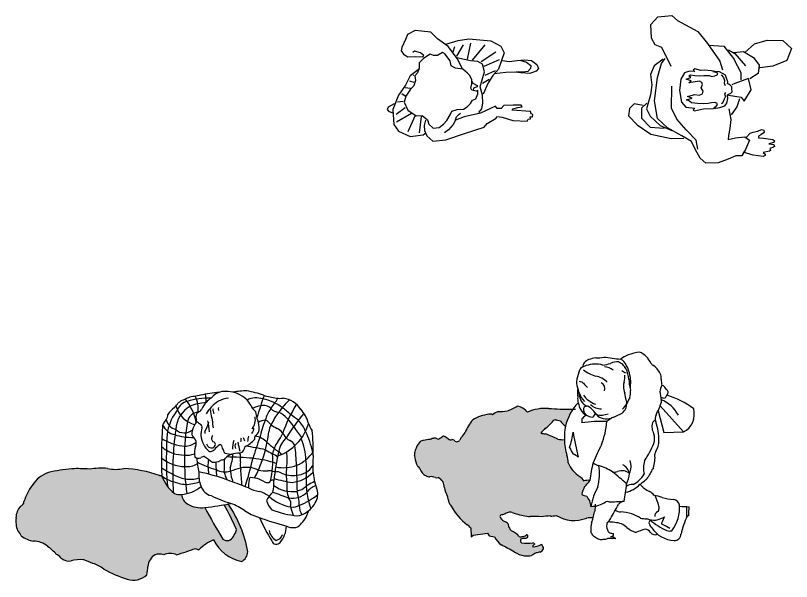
# Model space of a CAD drawing. Header units: millimetres. Extents: x -17017 to 2697, y 1903 to 18260.
# Drawn here: x -17003.809 to -17003.154, y 18231.196 to 18231.673 of the extents above; entities that cross this region are included whole.
import ezdxf

# ---------------------------------------------------------------- set-up
doc = ezdxf.new("R2010")
doc.units = ezdxf.units.MM
for name, color, linetype in [('BONGDO', 8, 'Continuous'), ('DIEN HOA', 111, 'Continuous'), ('DIENHOA', 3, 'Continuous')]:
    doc.layers.add(name, color=color, linetype=linetype)

# ---------------------------------------------------------------- blocks, each defined once
blk = doc.blocks.new('n41')
at = {"layer": 'BONGDO'}
h = blk.add_hatch(color=256, dxfattribs=at)
h.dxf.hatch_style = 1
h.paths.add_polyline_path([(-209.1, -129.7, -0.15852), (-239.5, -125.5, -0.138617), (-292.7, -50.3), (-301.8, -50.3, 0.076306), (-452.9, -20.1, -0.112203), (-521.3, -20.1, 0.056534), (-597.7, -23.3, 0.038007), (-672.5, -21.7, 0.044955), (-771.1, -37.6, 0.179604), (-839.5, -91.7, 0.083627), (-874.5, -160.1, -0.33334), (-888.8, -179.2, 0.182784), (-907.9, -228.5, 0.115969), (-901.6, -282.6, -0.121554), (-885.7, -304.9, 0.106202), (-834.7, -327.1, -0.178347), (-774.3, -349.4, -0.063468), (-737.7, -382.8, -0.162275), (-718.6, -397.2, 0.253924), (-675.6, -409.9, -0.090964), (-624.7, -405.1, -0.039579), (-583.4, -421, -0.082044), (-537.2, -444.9, 0.043727), (-438.6, -487.8, 0.275766), (-355.8, -468.7, 0.054781), (-351.1, -433.7, -0.24207), (-320.8, -384.4, -0.162274), (-284.3, -384.4, -0.219632), (-230.2, -384.4, 0.020846), (-150.6, -357.4, 0.105675), (-136.3, -363.7, -0.09017), (-74.2, -320.8, 0.224867), (43.5, -413.1, 0.281216), (70.5, -371.7, 0.108036), (-12.6, -169.9, -0.004287), (-29.3, -173.2, -0.028321), (23.5, -279.8, -0.042476), (9.6, -307.7, -0.482978), (-34.4, -318.1, -0.018689), (-110.7, -185.2, -0.168986), (-182.9, -170.5, -0.251731)])
for p, q in [((-301.8, -50.3), (-289, -50.3)), ((-12.6, -169.9), (-12.6, -168.3))]:
    blk.add_line(p, q, dxfattribs=at)
for centre, radius, start, end in [((-633.5, -577.1), 556.8, 94.0141, 104.3102), ((-645.5, -513.6), 492.7, 84.4279, 93.1344), ((-545.5, -358.3), 339.1, 85.9145, 98.8573), ((-487.1, 130.4), 154.4, 257.196, 282.804), ((-475.8, -527.5), 507.9, 69.9632, 87.4174), ((-732.4, -156.8), 125.3, 107.9687, 148.6966), ((-653.9, -229.8), 231.3, 143.3432, 162.4645), ((-894.4, -160.1), 19.9, 286.2589, 0), ((-833.2, -229.1), 74.8, 138.1215, 179.5551), ((-432.5, -460.9), 510.9, 10.0609, 34.7253), ((-789.7, -242), 119, 173.48, 199.9399), ((-938.7, -326), 57.1, 21.6773, 49.3994), ((-808.4, -197.5), 132.3, 234.2468, 258.4955), ((-834.7, -420.3), 93.2, 49.5512, 90), ((12.9, -512.9), 210.9, 114.3897, 134.9993), ((82, -242.6), 174.7, 206.5656, 257.2582), ((-887.1, -509.7), 196, 40.34, 54.8665), ((-514.6, 582.7), 1008.1, 286.3892, 291.1661), ((-128.6, -327.1), 37.5, 233.9733, 258.1028), ((-749.6, -418.6), 37.7, 34.6961, 71.5655), ((-288, -438.5), 63.2, 121.2795, 175.7107), ((-302.5, -439.3), 57.9, 71.5655, 108.4345), ((-257.2, -443), 64.5, 65.2254, 114.7746), ((23.2, -370.2), 47.4, 295.4072, 358.2345), ((-685.4, -363.9), 47, 225.0007, 281.9913), ((-637.2, -546.3), 141.7, 84.9606, 105.7508), ((-704.4, -673.9), 280.4, 64.4299, 73.496), ((-632.5, -572.6), 159.4, 53.2701, 72.0313), ((-242.8, 96.5), 616.3, 241.4606, 251.4757), ((-512.7, -429.5), 161.7, 345.9634, 358.5059), ((-413.2, -409), 82.8, 252.1602, 313.8284)]:
    blk.add_arc(centre, radius, start, end, dxfattribs=at)
at = {"layer": 'DIENHOA'}
blk.add_line((-29.3, -173.2), (-29.3, -171.7), dxfattribs=at)
for centre, radius, start, end in [((-16.8, -181), 482.9, 94.0665, 103.3717), ((-18.2, 214.3), 92.4, 110.8415, 128.4112), ((-35.6, 273.9), 30.9, 88.4525, 119.972), ((-23.6, 154.3), 150.9, 77.6649, 94.2504), ((57.5, 83.8), 223.3, 87.7552, 102.6351), ((-8.2, 220), 83.4, 64.1032, 78.3684), ((-48.1, 137.4), 175.2, 50.6297, 64.1542), ((6.8, -82), 393.5, 70.6113, 81.3124), ((-171.6, 204.8), 59.3, 103.3821, 157.7281), ((-187.1, 218.1), 52.5, 107.4308, 132.7134), ((-141.1, 161.6), 123.1, 96.8027, 120.0721), ((-389.8, 120.7), 248.9, 12.6989, 37.8021), ((-97.4, -11), 287.3, 87.4825, 107.8077), ((-103.7, 72), 218.2, 96.5067, 103.7835), ((-262.2, 228.7), 124, 354.3497, 26.9302), ((-190.8, 271.6), 85.7, 350.6025, 14.5708), ((49.4, 112.4), 183.3, 124.2376, 147.748), ((-53.6, 218.2), 65.7, 118.3588, 141.7386), ((-109.1, 306.5), 39, 308.5475, 329.41), ((9.5, 127.2), 150.7, 97.8706, 114.8277), ((-19.3, 187.6), 118.5, 28.9901, 45.986), ((106.7, 188.7), 89, 71.7585, 116.294), ((1997.4, -375.6), 1972.6, 160.3303, 163.2262), ((93.7, 72.4), 204.9, 53.2971, 78.5155), ((239.6, 607.7), 334.5, 252.2138, 261.7935), ((154, 290.7), 45, 311.5041, 341.0913), ((206, 399), 123.3, 263.4171, 276.5829), ((480, 19.5), 341.7, 133.0662, 144.5441), ((204.4, 169.5), 108.2, 33.6265, 81.6329), ((-157.5, 133.4), 132, 128.4062, 145.8441), ((-562.5, 525.7), 433.4, 318.1839, 321.6223), ((-109.4, 136.4), 124.5, 120.8165, 176.4643), ((-123.1, 273.8), 113.4, 194.9529, 254.6092), ((-80.6, -19.2), 278.3, 95.2993, 109.4377), ((-16.3, 179.3), 119.3, 138.1676, 155.26), ((-34.3, 231.6), 43.2, 180, 206.7961), ((-33.5, 232.6), 20.7, 167.466, 201.3352), ((121.1, 257.7), 38.9, 199.0206, 225.0123), ((139.7, 138.6), 106.7, 98.0897, 117.3599), ((77.8, 205.5), 29.3, 356.5819, 57.3694), ((136.5, 198.7), 47.1, 47.3018, 104.4761), ((287, 145.4), 147.7, 144.1216, 164.831), ((36.5, 335.8), 167, 321.5537, 331.839), ((198.6, 254.4), 36.8, 214.901, 274.7599), ((93.6, 55), 219.1, 43.9611, 55.9931), ((875.9, -108.5), 699.7, 149.0832, 160.4032), ((187.8, 133.9), 143.2, 15.3631, 41.851), ((-294.1, 206.5), 27.4, 337.383, 2.0101), ((-45.9, 88.1), 228, 142.3727, 167.5707), ((-135.1, 166.8), 50.6, 94.1103, 166.7109), ((-123, 197.8), 25.5, 148.2654, 202.5829), ((-111.4, 180.4), 45.3, 116.5552, 137.161), ((-147.9, 241.6), 26.3, 308.2721, 332.0925), ((25.8, 232.4), 113.5, 182.0709, 200.2682), ((38.4, 186.8), 64.1, 321.3988, 10.2742), ((121.1, 200.9), 14.4, 168.5428, 215.0036), ((379.7, 74.4), 228.5, 141.1777, 156.9083), ((115.3, 66.3), 174.3, 31.3664, 60.3062), ((903.2, -298.2), 784.6, 139.3955, 148.5537), ((-258.7, -536.5), 901.7, 52.9978, 55.5497), ((-265.7, 157.6), 23.4, 131.903, 174.7806), ((-352.5, 231.9), 91.2, 321.3441, 336.7355), ((-216.9, 200.4), 58.8, 194.2562, 253.4152), ((789.1, 19.7), 986.3, 170.741, 188.5199), ((-3.4, 86.6), 168.8, 148.2017, 160.6021), ((-163.4, 182.4), 17.8, 337.3137, 18.4423), ((-92.9, 230.2), 72.8, 223.4649, 239.9508), ((-138.2, 154.3), 15.7, 349.4612, 55.3164), ((-292.8, 233.5), 207, 331.8026, 344.1342), ((-292.8, 128.8), 201.5, 1.4183, 15.1603), ((-102.2, 181.6), 24.4, 354.4405, 28.1888), ((-6.7, 170.3), 71.7, 172.872, 194.8884), ((-42.5, 135.2), 162.4, 7.0409, 20.7099), ((148.9, 122.1), 62.1, 94.0891, 122.981), ((540.5, 20.7), 428.5, 157.5824, 167.9084), ((119.8, 129.3), 60.1, 34.7846, 65.7665), ((216.9, 131.6), 57.5, 145.5888, 177.5505), ((128.3, 228.4), 207.4, 289.314, 343.2489), ((188.7, 89.5), 134, 20.4747, 44.6537), ((421.6, 202.7), 100.6, 197.8763, 218.2619), ((1418, 28.7), 1712, 175.6135, 182.703), ((-224.1, 191), 69.8, 203.1488, 258.5958), ((1186.1, 17.7), 1459.5, 175.303, 184.4106), ((1096.7, -41.1), 1343.2, 172.0788, 183.44), ((-197.4, 184), 54, 227.7716, 309.9626), ((-112.2, 126.1), 53.1, 161.9093, 186.1919), ((-4.1, 117.9), 123.3, 164.2424, 179.7166), ((-94.2, 131.3), 16.7, 164.7386, 195.2614), ((52.8, 153.5), 43.8, 322.5375, 354.255), ((105.5, 103.6), 46.4, 101.3052, 111.4606), ((58.5, 152.3), 60.2, 338.3768, 2.6906), ((-456.5, 208.3), 620.4, 349.2438, 353.1201), ((278.2, 324.5), 194.4, 235.8829, 244.5026), ((140.4, 60.3), 104, 28.177, 58.6361), ((555.2, 333.8), 340.6, 211.2685, 221.0914), ((-0.4, -20.2), 351.5, 11.075, 26.5682), ((-484.1, 54.6), 831.2, 358.6246, 5.9252), ((-167.6, 311.1), 240, 238.6813, 251.6905), ((-167.7, 329.1), 218.1, 251.2067, 272.1853), ((-98.9, 154.1), 74.2, 207.0606, 225.8247), ((-179.3, 85.9), 32.4, 336.0287, 27.7286), ((-30, 126.9), 97.8, 184.9012, 230.143), ((-52.4, 104.2), 30.1, 149.4773, 180), ((-62, 108), 20.9, 190.5737, 229.4109), ((129.7, 87.5), 89.6, 166.533, 176.7281), ((13.9, 87.9), 44.2, 9.7865, 28.2799), ((18.5, 165.2), 101.6, 293.7045, 321.7377), ((153.7, 88.1), 84.4, 160.5749, 176.3462), ((1117.8, -271.6), 1066.9, 159.0191, 164.1202), ((135.1, 99.9), 37, 152.2629, 176.307), ((69.1, 160.1), 54.3, 307.7349, 326.4828), ((75.8, 8.8), 111.5, 46.5476, 76.2056), ((109.7, 167.1), 114.6, 319.3958, 339.0493), ((316.6, 26.5), 118.4, 134.3566, 167.6645), ((260.1, 132.8), 36.6, 219.9335, 250.8955), ((74.6, 10.3), 241, 1.3992, 23.4035), ((-202.8, 170.7), 133.6, 227.2624, 252.5115), ((-188.1, 237.7), 163.9, 250.4585, 267.5745), ((-199.8, 164.6), 90.8, 273.0136, 305.3798), ((-84.4, 46.1), 70.5, 157.8412, 193.5462), ((-81.6, 89.5), 22.5, 194.6269, 283.1773), ((-82.3, 82.6), 16.1, 291.1731, 354.4338), ((-76.8, 81.7), 10.6, 356.5303, 83.1051), ((235.6, -246.5), 433, 131.1266, 134.9877), ((-47, 72), 7.89, 37.729, 105.4159), ((-0.6, 84), 40.9, 190.1289, 206.0497), ((-57.6, 46), 28.5, 6.0634, 44.6411), ((90.6, 67), 84.4, 158.6884, 184.03), ((38.6, 74.6), 22.2, 150.0237, 207.4845), ((336.3, 130.5), 309.7, 187.291, 194.5404), ((13.2, 80.4), 46.8, 320.9524, 349.9535), ((-52.2, -800.2), 881.3, 77.0514, 82.5304), ((-403.8, 201.8), 567.4, 332.4774, 348.8991), ((293, 228.8), 197.6, 224.6907, 235.8751), ((311, 14.3), 138.5, 145.6268, 168.5726), ((228.5, 58), 44.8, 24.1418, 63.9906), ((-465.9, -24.1), 742.1, 1.3394, 7.7802), ((-182, 282.9), 247.3, 255.7463, 266.4877), ((-190.1, 159.2), 123.4, 266.6973, 286.6637), ((-91.1, 82.5), 30.8, 266.9348, 312.0546), ((-25, 49.1), 4.2, 180, 263.2915), ((7.6, 148.3), 108.6, 252.2233, 267.6638), ((14.8, -7.9), 49.1, 103.59, 141.4578), ((-280.9, 68.3), 290.5, 342.7039, 354.646), ((34.5, -63.4), 107.9, 90.1191, 106.8516), ((24.6, 88.5), 45.1, 282.3756, 303.5841), ((-53.5, 20.7), 93.8, 351.8738, 15.0784), ((247, 203.3), 176.8, 234.8801, 246.0265), ((-200, 14.2), 376.3, 346.4148, 4.2094), ((159.4, -2.6), 47.1, 39.2466, 70.3413), ((1469.9, -224), 1298.6, 167.7384, 173.2371), ((228.3, 108.4), 63.2, 223.0647, 244.2454), ((221.5, 132.8), 149.8, 257.2943, 326.9706), ((188.9, 29.8), 24.7, 20.9989, 61.0233), ((4.6, 16.6), 232.4, 351.8127, 8.3343), ((887.3, -6.9), 542.1, 175.6019, 182.5796), ((-196.1, 136.1), 148, 227.6547, 270.674), ((-137.8, 42.3), 19.8, 219.999, 301.4222), ((97, 26.6), 241.4, 180.7, 195.07), ((21.1, 302), 337.4, 240.7813, 255.4867), ((-101.3, -28.5), 60, 99.9847, 115.8567), ((1725.1, 2624.8), 3178.8, 234.7004, 235.4441), ((90.5, -11.1), 188.1, 170.8212, 190.1419), ((-70.8, 57.7), 51.3, 262.0599, 300.2401), ((588.4, 6.9), 652.6, 180.0095, 185.3152), ((-24.3, -57), 73.3, 94.2182, 106.3829), ((-37.2, 29.2), 15.1, 300.0579, 334.1597), ((-422.8, -8.8), 395.2, 356.1363, 3.7377), ((-54.6, -1817.3), 1845.9, 85.4369, 88.8792), ((137.4, -4.3), 98.7, 173.159, 191.9292), ((-1095.5, 283), 1215.8, 341.7905, 347.5252), ((38.3, -453.5), 479.2, 71.4346, 83.5415), ((27.9, -27.6), 290.9, 353.7565, 8.6503), ((-133.7, 202), 270.9, 233.8691, 244.8876), ((-187.2, 83.2), 95.3, 265.6944, 297.7947), ((-24.5, 45), 79.9, 240.7922, 285.7714), ((33.7, -22.7), 37.6, 172.918, 194.0752), ((283.2, -889.7), 904.3, 105.62, 108.4395), ((162.4, -17.1), 165.8, 185.116, 201.3831), ((66.1, -118.1), 102.7, 61.4822, 104.8426), ((-11118, -929.6), 11195.5, 4.29141, 4.63602), ((144, 166.3), 196.3, 261.5446, 273.068), ((158.9, -95.8), 66.2, 66.6496, 93.8151), ((341.3, -37.4), 108.7, 168.9025, 184.8118), ((271, 38.1), 87.1, 272.9973, 328.465), ((5818.2, 58.5), 5542.6, 180.6751, 181.8099), ((612, -12.3), 266.9, 184.085, 199.5166), ((-218.1, 39.2), 117.5, 230.9462, 256.0089), ((-133.1, 6.3), 169.4, 200.1353, 231.1024), ((-157.1, 116.3), 183.9, 240.1579, 258.557), ((-173.2, 63.4), 129.1, 260.8797, 286.7592), ((-310.8, -877.7), 861.1, 69.1227, 78.3277), ((-12.6, -47.3), 124, 174.1016, 202.1717), ((88, -14.9), 118.3, 190.0054, 206.7089), ((83.2, -65.9), 7.35, 90, 192.0779), ((79.4, -164.2), 105.7, 68.5046, 87.9372), ((320.9, 398.8), 481.8, 253.1738, 262.4687), ((195.1, -64.3), 29.9, 52.3028, 109.7937), ((261.7, 84.4), 134, 248.8849, 275.9246), ((-281.3, -104.4), 518, 358.7048, 6.4113), ((245.8, 56.6), 136, 275.0316, 317.5189), ((594.2, -77.2), 277.6, 176.272, 188.9625), ((-170.7, 125.3), 214, 249.2488, 264.4293), ((-217.2, 7.2), 137.1, 273.3669, 311.2094), ((-200.6, 124.1), 211.9, 272.4635, 288.5842), ((-68.7, -75.4), 61.6, 197.6981, 255.158), ((-1210.6, -3378.9), 3519.1, 68.5974, 69.9461), ((264.2, -98.4), 190.6, 170.6438, 181.214), ((81.7, -174), 114.1, 59.0175, 71.3459), ((159.8, -26.7), 53.1, 248.6557, 270.5133), ((157.7, -71.8), 8.34, 287.605, 343.3862), ((174.6, -80.2), 10.8, 57.991, 146.2019), ((35.1, -83.5), 145.7, 345.3811, 4.8912), ((259.5, 17.2), 135.3, 234.3359, 277.5703), ((424, -242.1), 181.4, 113.1726, 133.7293), ((377.6, -160.9), 70.3, 106.4125, 144.3201), ((-217.8, -80.9), 49.5, 244.1305, 280.1607), ((-158, -125.8), 51.2, 184.3981, 240.9164), ((131.9, 0.3), 118.2, 240.4106, 263.516), ((91.8, -224.3), 110.5, 51.4316, 75.9677), ((259.9, -209.2), 122.2, 133.2574, 154.0967), ((662, 1091.1), 1304.4, 248.1439, 251.2652), ((331.2, -109.3), 94.8, 184.1322, 201.5428), ((260.4, -63.8), 82.2, 257.7603, 317.0002), ((314.9, -210.8), 101.1, 99.2476, 111.803), ((-364.5, -301.2), 668.8, 13.7546, 16.0304), ((139.5, 166.9), 373.9, 293.6909, 307.2916), ((708.1, -65.5), 392, 188.07, 198.5587), ((298.2, -128.6), 67.8, 334.3067, 23.5717), ((152.9, 353.4), 543, 244.0719, 253.5599), ((226.4, -138.1), 78.4, 193.0718, 226.0769), ((281.6, -6.1), 178.9, 227.4862, 260.6391), ((208, -171.8), 44.6, 346.2042, 38.3178), ((178.8, -165), 108.8, 353.695, 12.1114), ((258, -110.2), 112.1, 298.9533, 334.75), ((-125.7, -74.1), 112.2, 239.3458, 277.712), ((-214.1, 801.7), 992.3, 275.9814, 282.4144), ((1704.7, 767.9), 2050.4, 207.6996, 211.9823), ((-943, -692.5), 1051, 23.1205, 29.6094), ((-133.3, -488.5), 347.4, 56.8191, 67.5713), ((313.2, 167.4), 388.6, 248.6914, 265.0722), ((578.8, -102.5), 337.1, 193.7146, 200.0067), ((260.4, -122.9), 60.3, 262.434, 299.1363), ((377.8, -171.3), 91, 183.5475, 209.1196), ((180.6, -16), 219.9, 235.7472, 252.765), ((541.4, 913.3), 1216.3, 249.5, 255.1951), ((800.1, 68.9), 742.1, 203.5584, 212.1719), ((275, -154.6), 65.3, 274.2501, 304.8283), ((202.7, -160.8), 131, 316.4012, 343.8582), ((258.2, -223.1), 48.4, 288.4374, 324.5088), ((-147, -212), 183.5, 328.5709, 338.2998), ((218.2, -272.2), 58.6, 189.7822, 241.8921), ((126, -260.9), 107.7, 318.6527, 358.3215), ((262.2, -196.2), 73.6, 244.5335, 278.8129), ((-16.6, -295.4), 28.9, 231.7657, 334.8838), ((191, -319.4), 20.2, 199.7465, 321.3285), ((182, -287.8), 37.1, 283.2988, 341.4971)]:
    blk.add_arc(centre, radius, start, end, dxfattribs=at)
blk = doc.blocks.new('n42')
at = {"layer": 'BONGDO'}
h = blk.add_hatch(color=256, dxfattribs=at)
h.dxf.hatch_style = 1
h.paths.add_polyline_path([(-423.9, -282.7, 0.031773), (-407.5, -288.6, 0.010731), (-347.9, -300.1, -0.028291), (-300.9, -300.9, -0.03895), (-262.8, -297.3, 0.094825), (-238.6, -294.8, 0.23582), (-109.8, -306.1, -0.044647), (-82.5, -305.1, 0.042723), (-76.3, -279.4, -0.067607), (-71.8, -257.5), (-71.8, -254.9, -0.045072), (-91.9, -257, -0.001064), (-91.8, -256.1, 0.029944), (-97.1, -235, -0.055743), (-109, -213.2, -0.068197), (-130.1, -207.2, -0.092155), (-118.2, -172.9, 0.040286), (-105.7, -160.2, 0.061118), (-96.4, -147, 0.102441), (-120.2, -149.6, 0.054578), (-138.7, -130.4, -0.148072), (-188.4, -72.9, 0.119802), (-193, -41.8, -0.071905), (-203.8, 24.8, -0.087817), (-231.7, 27.5, 0.00828), (-263.6, 41.1, 0.035785), (-284.9, 49.1, -0.028472), (-303.1, 51.7, -0.040194), (-284.5, 72.7, 0.088349), (-250.7, 104.4, -0.295127), (-241.9, 107.8, -0.014587), (-220.1, 102.9, 0.064609), (-199.5, 81.3, -0.093995), (-167.8, 153.2), (-172.1, 153.2, -0.018177), (-270.5, 156.7, 0.122218), (-359.9, 140.6, 0.20672), (-402.8, 165.7, -0.047554), (-445.7, 146, -0.054566), (-483.3, 144.2, 0.079015), (-506.7, 130.3, 0.25798), (-522.8, 131.8, 0.111876), (-590.4, 108.3, 0.100225), (-622, 55.6, -0.062406), (-638.5, 35.6, 0.046526), (-645.6, 22.1, -0.050019), (-657.4, 16, -0.172137), (-665.9, 19.1, 0.194801), (-677.4, 25.1, -0.226577), (-694.6, 28.2, 0.067755), (-712.5, 39.5, 0.165826), (-718.6, 38.1, -0.024567), (-732.6, 29.1, -0.259584), (-740.8, 28.3, 0.083958), (-754.5, 31.6, 0.034066), (-770, 26.1, 0.027835), (-798.3, 21.5, 0.104128), (-812.6, 17.1, 0.089238), (-827.9, -6.4, 0.056945), (-834.8, -26.4, 0.077598), (-837.3, -43, 0.060744), (-828, -79.8, 0.127235), (-820.7, -89.3, -0.184185), (-813.5, -98.6, 0.057741), (-804.6, -115.4, 0.066709), (-789.3, -127, 0.020577), (-780.6, -130.4, 0.142108), (-772.5, -131.5, -0.101397), (-759.4, -132, -0.031997), (-749.4, -135.1, 0.095857), (-736.9, -135.1, -0.106808), (-716.6, -152.2, -0.080622), (-709.9, -177.9, 0.095795), (-699, -210.7, -0.025808), (-690, -241.6, 0.091001), (-681.9, -255.4, 0.110712), (-614.4, -334.3, -0.096271), (-599.2, -348), (-597.3, -385.1), (-588.7, -378.5), (-528.3, -370.4), (-521.2, -380.4), (-499.3, -385.6, 0.075545), (-470.5, -418.9, -0.014397), (-414.3, -449.8, 0.071137), (-373.1, -465.8, 0.05055), (-342.2, -463.7, -0.025753), (-323.6, -453.4, -0.064182), (-306.1, -450.3, 0.111494), (-291.7, -435.9, 0.247747), (-301.5, -417.4, -0.054819), (-327.2, -426.6, -0.088566), (-338.6, -426.6, -0.057662), (-328.8, -415.8, 0.159748), (-336.5, -410.7, -0.072517), (-384.4, -410.7, -0.339506), (-388, -395.7, -0.200942), (-370.5, -392.6, 0.059106), (-360.2, -387.5, 0.268621), (-358.1, -379.8, 0.523916), (-365.3, -378.7, -0.046575), (-381.8, -384.4, -0.189749), (-395.2, -383.9, 0.14525), (-427.5, -359.4, -0.115573), (-432.4, -353.9, 0.115113), (-438.1, -343.9, 0.05431), (-441.7, -329.8, 0.106434), (-449.2, -323.3, -0.080583), (-460.5, -317.7, -0.157828), (-476.6, -300.1, -0.203194), (-473.3, -294, -0.036584), (-457.6, -290.2, -0.050519), (-441.5, -282.1, -0.113606)])
for p, q in [((-172.1, 153.2), (-157.6, 153.2)), ((-599.2, -348), (-597.3, -385.1)), ((-597.3, -385.1), (-588.7, -378.5)), ((-588.7, -378.5), (-528.3, -370.4)), ((-528.3, -370.4), (-521.2, -380.4)), ((-521.2, -380.4), (-499.3, -385.6))]:
    blk.add_line(p, q, dxfattribs=at)
for centre, radius, start, end in [((-527.5, 381), 248.8, 289.1794, 300.0698), ((-410.3, 103.5), 62.7, 36.383, 83.1017), ((-504.6, -29.2), 162.1, 96.4289, 121.9628), ((-516.1, 116.6), 16.6, 55.7126, 113.5755), ((-451.3, 63.5), 86.8, 111.62, 129.6913), ((-472.7, 316.7), 172.8, 266.4798, 278.973), ((-282.8, -31.5), 188.6, 86.2684, 114.1405), ((-172.1, 1507.3), 1354.2, 265.8347, 270), ((-476.3, 4), 154.6, 137.5901, 160.4834), ((-356.8, 183.4), 132.2, 303.1181, 323.3929), ((-243.7, 99.3), 8.76, 78.179, 142.7567), ((-315.5, -268.2), 383.2, 75.5779, 78.9207), ((-126.5, 171.5), 116, 216.2623, 231.049), ((-163.9, -53.3), 174.5, 133.7543, 142.9611), ((-818, 175.9), 169.8, 299.7729, 305.8244), ((-713.5, 29.8), 9.76, 83.8874, 121.5493), ((-745, -31.7), 78.3, 49.9128, 65.4175), ((-569.5, -8.8), 82.1, 147.2653, 157.9205), ((-710.3, 111.6), 104.5, 313.336, 327.6198), ((-270.7, 210.8), 162.3, 258.4648, 264.9884), ((-329.9, -103.3), 158.9, 65.3508, 73.5487), ((-658.9, -928.9), 1047.5, 65.9311, 67.8286), ((-754.8, -37), 79.3, 136.8881, 157.286), ((-795.1, -14.7), 36.3, 95.0839, 118.8625), ((-743.2, -230.7), 258.2, 95.944, 102.3216), ((-721.5, -84.5), 120.7, 105.8358, 113.6402), ((-757.4, -10.5), 42.2, 66.6055, 86.1065), ((-737.4, 36.1), 8.49, 247.5131, 295.7584), ((-682.7, 44.7), 20.3, 234.0515, 285.117), ((-678.9, 7.9), 17.2, 40.6151, 84.7079), ((-657.3, 29.4), 13.4, 230.2385, 269.3067), ((-681.7, 78.2), 66.8, 291.2817, 302.7357), ((-210.2, 105), 80.4, 254.524, 274.5987), ((-782.8, -42.7), 54.5, 162.5925, 180.341), ((-744, -46.7), 93.1, 154.3282, 167.365), ((-681.9, -23.3), 156.6, 187.2324, 200.4196), ((-805.9, -70.4), 24, 198.44, 232.1208), ((-829.3, -103.4), 16.5, 24.5065, 58.5033), ((-736.7, -68.5), 82.5, 199.8606, 214.6234), ((-753.5, -64.3), 72.2, 225.0085, 240.2745), ((-743.8, -22.3), 114.2, 246.5076, 251.2228), ((-774.6, -117.1), 14.6, 245.9571, 279.8724), ((-767.1, -163.9), 32.8, 76.2787, 98.7436), ((-778.2, -211.5), 81.6, 69.3485, 76.6793), ((-743.2, -102.8), 32.8, 259.0491, 280.9509), ((-766.5, -190.6), 63, 37.5773, 61.9634), ((-792.3, -185.6), 82.7, 5.3227, 23.76), ((-619.7, -166), 91, 187.4995, 209.3874), ((-993.5, -313.6), 312, 13.345, 19.2584), ((-648.4, -226.5), 44.3, 199.9922, 220.7908), ((-472.2, -144.2), 237.3, 207.9232, 233.1936), ((-467.8, -301), 8.89, 128.1535, 174.0967), ((-439.7, -399.3), 110.5, 99.3116, 107.6924), ((-409.2, -365.7), 89.7, 111.0889, 122.6572), ((-434, -320.6), 39.2, 74.9909, 100.9163), ((-369.6, -157.2), 136.7, 246.6047, 253.884), ((-109.3, 1095.8), 1416.2, 257.8424, 260.3017), ((-257.4, -232.8), 64.8, 265.2374, 286.9048), ((-162.8, -171.5), 144.7, 238.4339, 291.5102), ((-441.4, -284), 38.7, 204.5589, 240.4345), ((-437.4, -285.7), 39.5, 234.2097, 252.6381), ((-460.5, -344.1), 23.6, 37.1036, 61.4049), ((-332, -714.7), 415, 85.7091, 92.1911), ((-258.8, -543.5), 246.2, 90.9415, 99.8637), ((-90.4, -458.2), 153.3, 87.0478, 97.2734), ((-642.2, -380.3), 53.8, 36.8318, 58.8276), ((-504.3, -353.2), 66.9, 8.0133, 20.4481), ((-456.8, -361), 25.4, 16.2128, 42.4791), ((-418.2, -346.2), 16.2, 208.47, 234.8403), ((-452.6, -426.1), 71.2, 36.3535, 69.4112), ((-375.2, -307.3), 146.7, 212.2385, 229.5192), ((-387.9, -367.1), 18.3, 246.3097, 289.2861), ((-375.6, -415.1), 23, 77.2822, 122.7295), ((-403.9, -293.3), 93.8, 283.6332, 294.2998), ((-387.1, -346.6), 48.9, 289.7948, 303.3251), ((-362.1, -381.7), 4.43, 26.5701, 137.1732), ((-365.8, -381.8), 7.98, 314.9937, 15.1372), ((-979, -1409.5), 1113.5, 59.5247, 62.824), ((-376.5, -400.9), 12.6, 156.068, 231.0786), ((-360.5, -246.3), 166.1, 261.7047, 278.2953), ((-286.9, -463.5), 63.5, 131.2559, 144.4563), ((-340.5, -425), 14.9, 38.1634, 74.4682), ((-356.5, -304.9), 125.2, 283.5193, 296.0704), ((-314.1, -435.9), 22.5, 0, 55.6587), ((-337.8, -313.7), 156.1, 240.6849, 256.9609), ((-232.9, -638.5), 206.1, 116.0988, 121.9997), ((-332.9, -394.9), 32.2, 259.8775, 280.1225), ((-302.9, -519.8), 69.6, 92.6612, 107.3504), ((-330.8, -411.2), 46.3, 302.2699, 327.7174), ((-367.8, -312.3), 153.6, 268.0255, 279.601)]:
    blk.add_arc(centre, radius, start, end, dxfattribs=at)
at = {"layer": 'DIENHOA'}
for p, q in [((299.3, 57.3), (200.5, 168.2)), ((191.7, 146.9), (216, 55.5)), ((-130, 112.2), (-130, 95.6)), ((216, 55.5), (299.3, 57.3)), ((-71.8, -257.5), (-71.8, -247.9)), ((313.7, -298.8), (312.4, -257.7)), ((-7.7, -385.7), (3.5, -380.1)), ((3, -386.2), (-7.7, -385.7)), ((3.5, -380.1), (3.5, -371.4))]:
    blk.add_line(p, q, dxfattribs=at)
for centre, radius, start, end in [((183.6, 8), 393, 100.2748, 107.5175), ((77, 309.3), 92.8, 24.2781, 66.8959), ((-58.1, 281.8), 91.9, 117.6979, 132.2597), ((-35.5, 160.4), 213, 99.7749, 107.8421), ((-64.2, 467.8), 97.8, 265.6034, 285.6524), ((449, 3953.7), 3613, 262.256, 263.4076), ((111.5, 268), 123.7, 111.9518, 128.6461), ((-9.6, 289.1), 87.3, 49.0804, 59.8708), ((-95.8, 276.3), 63, 104.7427, 128.6461), ((-64.4, 315.2), 65.4, 148.0001, 166.5006), ((-72.4, 220.5), 123.2, 92.1161, 108.6736), ((-69.7, 245.4), 98.5, 73.4486, 94.217), ((-51.9, 463.8), 124.4, 274.7613, 290.106), ((-43.5, 254.8), 78.5, 54.7169, 83.0223), ((20.4, 280.6), 72.7, 86.9977, 114.0338), ((-4.3, 285.5), 73.5, 50.5354, 67.1195), ((-28, 269.8), 101, 33.495, 45.821), ((-71.7, 268.1), 147.6, 3.0437, 36.1067), ((208.4, 383.9), 59.3, 217.8886, 228.6681), ((130.8, 275.2), 74.8, 22.6899, 59.0487), ((144.8, 216.1), 302.7, 162.0647, 169.5132), ((-89.2, 292.4), 56.6, 144.2094, 162.638), ((-26.5, 445.8), 159.2, 232.6082, 252.9824), ((74.3, 357.5), 54, 227.9497, 251.0155), ((-102.7, 299.9), 154.7, 348.035, 359.0755), ((-100.9, 258.1), 171, 7.4178, 23.2088), ((166.4, 284.1), 39, 353.558, 30.7965), ((-53.2, 273.9), 99.7, 181.5696, 202.6197), ((-149.3, 225.8), 45.4, 54.1017, 77.9942), ((-48.7, 316.3), 91.4, 215.9555, 230.7995), ((-87.3, 205.5), 89.2, 43.4739, 80.8542), ((-62.7, 238.8), 29.9, 344.1742, 61.0855), ((93, 250.3), 47.8, 158.4494, 180.1141), ((239.3, 282.1), 170.7, 180.6164, 195.7291), ((244.4, 252.6), 170.3, 172.1222, 186.6039), ((373.4, 279.7), 168.3, 180, 188.6363), ((193.9, 223.3), 341.9, 176.9393, 183.0956), ((-212.8, 208.9), 72.7, 0, 21.5685), ((198.9, 264.6), 154.3, 185.3584, 196.5602), ((-10, 225.3), 85.6, 344.2501, 5.197), ((290, 215.2), 91.8, 154.6662, 172.2813), ((202.5, 233.8), 21.1, 36.2923, 77.8396), ((99.3, 140.8), 160, 32.4442, 41.2731), ((-77.2, 198.9), 70.6, 175.1723, 195.0744), ((-51.6, 252.2), 94.6, 197.9846, 224.236), ((-87.7, 215.2), 52.8, 186.8818, 254.3204), ((-34.6, 276.1), 108.8, 215.459, 249.273), ((-401.4, 99.9), 468.2, 11.3421, 14.9384), ((292.9, 71.3), 256.3, 149.337, 155.8249), ((509.4, 263.1), 312.5, 186.5356, 192.8699), ((216.7, 230.7), 30, 241.7155, 278.9185), ((168, 247.4), 70.7, 319.0828, 332.71), ((113.4, -155.5), 386, 53.6413, 72.489), ((217.6, 225.4), 16.7, 321.5731, 4.2347), ((5.8, 33.8), 210.6, 135.8379, 166.9655), ((-49.2, 198.9), 97.8, 190.7784, 227.9812), ((-108.9, 147.9), 17.8, 67.3088, 127.9336), ((-168.4, 64.6), 119.8, 33.3454, 56.3521), ((-45.5, 225.7), 71.4, 227.6682, 268.5449), ((-0.3, 205.9), 66.4, 308.9261, 333.4237), ((-83.9, 186.5), 143.4, 347.8195, 355.9124), ((30.9, 181.6), 28.7, 349.2232, 21.1707), ((-99.4, 280.2), 320.1, 332.0655, 342.3481), ((155.6, 66.4), 136.3, 26.7041, 68.8308), ((171, 185.3), 34.8, 356.4251, 13.5103), ((-110.4, 152.5), 13.3, 134.9859, 186.6386), ((-84.6, 155.9), 39.3, 187.1285, 219.2891), ((-96.7, 138.2), 22.8, 306.6206, 0.1412), ((-50, 212.4), 83.9, 257.3639, 291.5143), ((-299.8, 790.2), 736.1, 294.4359, 297.4876), ((-46.8, 227.4), 125.2, 313.8805, 325.3627), ((258.3, 133.7), 86.7, 298.1933, 14.4829), ((-41.5, 30.9), 120.2, 127.5688, 137.4525), ((-52, -388.2), 490.1, 86.8403, 99.1624), ((-78.6, 185.1), 65.3, 236.0694, 266.0548), ((-34.3, 158.2), 43.9, 219.1076, 261.6398), ((-371.5, 127), 347.5, 339.1318, 355.7329), ((-23.8, 205.7), 92.6, 259.5136, 280.8652), ((36, 37.9), 87.8, 110.8547, 133.9436), ((180.7, 91.5), 13, 89.6399, 163.3035), ((214.3, 114), 34.9, 152.1639, 202.7474), ((-71.3, 17.5), 266.7, 0.4855, 18.1312), ((130.1, 27.7), 333.9, 170.7598, 180.4917), ((203.7, 80.5), 38.4, 157.4813, 192.7222), ((224, 79.8), 58.2, 187.6145, 211.2593), ((-445.4, 85.2), 279.6, 340.5245, 354.1747), ((1004.2, 241.4), 1185.8, 188.9532, 194.2096), ((94.9, 29), 81.9, 345.5023, 14.4977), ((32, 28.9), 235.8, 180.976, 197.427), ((528.2, -315.3), 657.3, 151.0174, 158.298), ((-245.3, 190.1), 457.1, 326.19, 336.5975), ((108.6, 22.2), 86.8, 327.8983, 358.3905), ((-51.6, 42.4), 139.6, 201.1907, 214.093), ((214.2, -40.6), 36.1, 152.5125, 175.6021), ((-254.6, -66.9), 66.6, 354.8065, 22.1329), ((-188.1, -92.8), 60.7, 45.2224, 69.8261), ((11.2, -87.2), 66.8, 332.8426, 20.7222), ((249.4, -96.8), 119.4, 164.2045, 191.8004), ((36.7, -51.3), 142.1, 342.4773, 5.4366), ((-68.5, -19.7), 131.1, 203.9132, 237.604), ((364.2, -193.9), 463, 164.7627, 174.1854), ((-50.3, -40), 45.6, 224.995, 259.3485), ((-290.2, -121.3), 234.4, 346.8186, 8.9711), ((-120.6, -298.2), 222.2, 57.2794, 73.8251), ((21, -126.7), 50.4, 10.2999, 63.8821), ((238.9, -147.2), 85.3, 141.4402, 156.0412), ((-217.1, -224.6), 122.5, 37.7419, 50.2378), ((6.4, -74.9), 37, 259.3785, 291.6785), ((-1737.9, -2242.1), 2749.4, 49.1896, 50.8075), ((40.3, -173), 66.9, 82.9779, 107.653), ((40.1, -150.9), 45.1, 47.4353, 79.285), ((-56.1, -107.2), 127.1, 334.2322, 355.2595), ((35.7, -64.9), 111.9, 296.8001, 329.8406), ((255.8, -174.5), 113.2, 146.8534, 158.5557), ((-101.9, -205.8), 59.1, 84.6432, 108.0394), ((-190.4, -88.7), 110.9, 310.6139, 319.8417), ((-155, -115.9), 66.3, 318.0178, 332.0076), ((-474.6, -124.2), 534.4, 348.0714, 355.8954), ((36.8, -92.9), 105.3, 279.8691, 318.2505), ((-4.7, 13.4), 213.4, 304.2482, 316.6376), ((198.7, -94.1), 108.1, 219.5308, 246.7257), ((-31.9, -222.1), 99.4, 150.3249, 171.3858), ((139.6, -294.8), 234.6, 149.2417, 170.5033), ((81.6, -201.7), 37.1, 82.8983, 130.5808), ((121.5, -252.1), 68, 39.0337, 59.4984), ((-97.8, -132.9), 81, 246.486, 262.0915), ((-5.4, -170.8), 111.9, 202.2252, 214.9873), ((83.3, -565.4), 367.6, 70.0157, 75.6583), ((-143.6, -347.2), 351, 15.1408, 22.891), ((279.2, 52.8), 281.6, 255.5419, 265.7239), ((252, -258.5), 31, 14.0354, 78.4516), ((-270, -289.6), 181.4, 10.335, 17.5104), ((-93.4, -144.3), 112.7, 270.9393, 304.5182), ((6.4, -285.3), 83, 160.4439, 175.9147), ((-22.7, -280.1), 43.4, 80.9091, 99.0909), ((-8, 372.8), 610.1, 269.2607, 275.2845), ((-1697.4, 689), 1960.6, 329.4057, 331.4221), ((106.5, -322.4), 110.2, 131.8221, 138.1817), ((79, -342.1), 111.8, 105.9691, 114.306), ((150.6, -263.1), 45.2, 347.0001, 9.7269), ((119.2, -262.1), 163.3, 323.2747, 3.9193), ((3220.1, 75595.9), 75909.3, 267.782279, 267.812234), ((-179.4, -264.2), 501.7, 356.285, 0.7004), ((-229.3, -256.4), 154.7, 341.6781, 351.4636), ((38.2, -220), 60, 242.8022, 266.4756), ((23.3, -475.6), 196, 73.1082, 86.7293), ((16.1, -463.3), 186.7, 56.9633, 69.9035), ((201.6, -300.5), 24.2, 116.9672, 176.9885), ((182.9, -269), 12.5, 307.9307, 340.0181), ((-19.6, -344.3), 72, 164.6173, 178.1525), ((-242.7, -263.7), 165.5, 338.1999, 345.5289), ((14.9, -339.5), 40.7, 158.5241, 203.3542), ((-48.4, -289.9), 43.1, 306.195, 333.8349), ((-19.5, -542.2), 219.6, 75.0075, 90), ((144.8, -163.2), 146.1, 259.3797, 268.8052), ((120, -419.5), 112.3, 71.5699, 78.8263), ((160.5, -325.3), 7.7, 29.2996, 190.3042), ((196.5, -315.2), 45, 194.7964, 224.9981), ((172.6, -232.4), 82.3, 257.9969, 303.9126), ((349.4, -93.4), 291.9, 228.9615, 245.5855), ((211, -328.4), 4.89, 138.5054, 268.7506), ((454.8, -423.8), 266.4, 152.4895, 158.2662), ((747, -486.8), 472.3, 156.4937, 166.1204), ((329.2, -348), 52, 98.798, 107.1919), ((15.7, -355.6), 108.2, 172.7611, 184.6352), ((-1, -348.9), 22.5, 197.459, 239.857), ((-36, -456.4), 146.1, 48.8015, 59.8849), ((160.2, -211.9), 167.6, 233.4074, 248.0923), ((272.3, -784.3), 452, 107.3389, 112.7371), ((135.9, -380.2), 27.4, 30.251, 86.3973), ((263.8, -281.8), 118.7, 213.3505, 268.0181), ((141.4, -491.6), 172.9, 54.641, 66.2782), ((240.4, -315.9), 44.9, 254.875, 282.3969), ((-320.2, -491.3), 261, 25.7085, 29.1036), ((44.6, -196.8), 222.8, 234.4441, 239.7419), ((-49, -369.7), 27.1, 226.3298, 260.5371), ((-39.9, -338.4), 57.2, 274.8013, 287.82), ((-10.5, -781.4), 388.7, 86.5832, 91.7561), ((6.9, -311.5), 60, 251.3612, 266.7293), ((-5.9, -408.4), 23.9, 39.092, 68.1357), ((179.9, -350.6), 25.7, 217.7921, 292.2214), ((261.3, -373.3), 27.1, 266.6535, 359.6983), ((-53.5, -230.1), 166.2, 270.0195, 276.3406)]:
    blk.add_arc(centre, radius, start, end, dxfattribs=at)
blk = doc.blocks.new('Arch.Space.People71')
at = {"layer": 'DIEN HOA', "linetype": 'Continuous'}
for p, q in [((122.7353, 137.4242), (122.7269, 137.403)), ((122.7678, 137.4411), (122.7353, 137.4242)), ((122.7946, 137.4383), (122.7678, 137.4411)), ((122.8341, 137.4341), (122.7946, 137.4383)), ((122.8624, 137.4058), (122.8341, 137.4341)), ((122.7269, 137.403), (122.7113, 137.3692)), ((122.9075, 137.3734), (122.8624, 137.4058)), ((122.8977, 137.3833), (122.9499, 137.3988)), ((122.9499, 137.3988), (122.9951, 137.4058)), ((122.9894, 137.3212), (123.0035, 137.3875)), ((122.9951, 137.4058), (123.0868, 137.3974)), ((123.0868, 137.3974), (123.1292, 137.3748)), ((122.7113, 137.3692), (122.7085, 137.3551)), ((122.7085, 137.3551), (122.7184, 137.341)), ((122.765, 137.3537), (122.7579, 137.348)), ((122.7904, 137.3466), (122.765, 137.3537)), ((122.9471, 137.3226), (122.9075, 137.3734)), ((122.9287, 137.3508), (122.9358, 137.3734)), ((122.9443, 137.3325), (122.9725, 137.3805)), ((123.0106, 137.317), (123.0628, 137.3805)), ((123.1292, 137.3748), (123.1433, 137.3466)), ((122.7184, 137.341), (122.7367, 137.3297)), ((122.7367, 137.3297), (122.7706, 137.3311)), ((122.7706, 137.3311), (122.8003, 137.3297)), ((122.8031, 137.324), (122.7847, 137.3057)), ((122.8045, 137.3367), (122.7904, 137.3466)), ((122.8003, 137.3297), (122.8045, 137.3367)), ((122.8313, 137.341), (122.8031, 137.324)), ((122.8454, 137.3367), (122.8313, 137.341)), ((122.8624, 137.3367), (122.8454, 137.3367)), ((122.8836, 137.348), (122.8624, 137.3367)), ((122.8934, 137.3424), (122.8836, 137.348)), ((122.916, 137.3128), (122.8934, 137.3424)), ((123.0021, 137.3128), (122.9443, 137.3255)), ((122.9683, 137.2789), (122.9471, 137.3226)), ((123.0459, 137.3113), (123.108, 137.3508)), ((123.1433, 137.3466), (123.132, 137.3156)), ((122.7847, 137.3057), (122.7847, 137.2831)), ((122.9203, 137.293), (122.916, 137.3128)), ((122.9386, 137.2831), (122.9203, 137.293)), ((123.0318, 137.3113), (123.0021, 137.3128)), ((123.0515, 137.3001), (123.0318, 137.3113)), ((123.06, 137.2676), (123.0515, 137.3001)), ((123.0586, 137.2916), (123.1235, 137.3198)), ((123.132, 137.3156), (123.1193, 137.2789)), ((123.1362, 137.3142), (123.1645, 137.3113)), ((123.1645, 137.3113), (123.1984, 137.3156)), ((123.1984, 137.3156), (123.2294, 137.3184)), ((123.2139, 137.3142), (123.2379, 137.3085)), ((123.2294, 137.3184), (123.2591, 137.3142)), ((123.2379, 137.3085), (123.2562, 137.2944)), ((123.2562, 137.2944), (123.2548, 137.2817)), ((123.2591, 137.3142), (123.2816, 137.2987)), ((123.2816, 137.2987), (123.2887, 137.2817)), ((122.7861, 137.2803), (122.7466, 137.2507)), ((122.7621, 137.2521), (122.7593, 137.2549)), ((122.7777, 137.2634), (122.7664, 137.2507)), ((122.7847, 137.2831), (122.7777, 137.2634)), ((122.9697, 137.2789), (122.9386, 137.2831)), ((122.9894, 137.262), (122.9697, 137.2789)), ((122.9993, 137.2521), (122.9894, 137.262)), ((123.053, 137.2436), (123.06, 137.2676)), ((123.0628, 137.2535), (123.1066, 137.2733)), ((123.1193, 137.2789), (123.0953, 137.2521)), ((123.1504, 137.2648), (123.1024, 137.2592)), ((123.1871, 137.2662), (123.1504, 137.2648)), ((123.2139, 137.2634), (123.1871, 137.2662)), ((123.2238, 137.2662), (123.1955, 137.2676)), ((123.252, 137.2606), (123.2139, 137.2634)), ((123.2435, 137.269), (123.2238, 137.2662)), ((123.2548, 137.2817), (123.2435, 137.269)), ((123.2788, 137.2704), (123.252, 137.2606)), ((123.2887, 137.2817), (123.2788, 137.2704)), ((122.7466, 137.2507), (122.7269, 137.2112)), ((122.7636, 137.2225), (122.7452, 137.2281)), ((122.7692, 137.231), (122.7621, 137.2084)), ((122.7664, 137.2507), (122.7692, 137.231)), ((123.0064, 137.2338), (122.9993, 137.2521)), ((123.0078, 137.2168), (123.0064, 137.2338)), ((123.0078, 137.2275), (123.0118, 137.219)), ((123.0417, 137.2042), (123.053, 137.2436)), ((123.0515, 137.2197), (123.0798, 137.2366)), ((123.0953, 137.2521), (123.0755, 137.2211)), ((122.7269, 137.2112), (122.6972, 137.1689)), ((122.748, 137.1971), (122.7254, 137.1999)), ((122.748, 137.1943), (122.7283, 137.1647)), ((122.7621, 137.2084), (122.748, 137.1943)), ((123.0035, 137.1985), (123.0078, 137.2168)), ((123.0064, 137.19), (123.0035, 137.1985)), ((123.0247, 137.1858), (123.0064, 137.19)), ((123.0118, 137.219), (123.0303, 137.209)), ((123.0141, 137.1978), (123.0124, 137.1903)), ((123.0303, 137.2044), (123.0141, 137.1978)), ((123.0318, 137.19), (123.0286, 137.186)), ((123.0303, 137.209), (123.0303, 137.2044)), ((123.0318, 137.1745), (123.0318, 137.19)), ((123.0515, 137.1689), (123.0417, 137.2042)), ((123.0755, 137.2211), (123.0544, 137.1731)), ((122.6972, 137.1689), (122.6732, 137.1082)), ((122.7254, 137.1647), (122.7113, 137.1745)), ((122.7283, 137.1647), (122.7212, 137.1393)), ((123.0233, 137.1534), (123.0318, 137.1745)), ((123.0286, 137.186), (123.0247, 137.1858)), ((123.053, 137.135), (123.0515, 137.1689)), ((122.6789, 137.1322), (122.6535, 137.1181)), ((122.717, 137.1421), (122.693, 137.1393)), ((122.7212, 137.1393), (122.7367, 137.1054)), ((122.988, 137.1195), (123.0021, 137.1336)), ((123.0021, 137.1336), (123.0106, 137.1477)), ((123.0106, 137.1477), (123.0233, 137.1534)), ((123.0487, 137.1111), (123.053, 137.135)), ((123.1419, 137.1252), (123.1306, 137.1125)), ((123.1814, 137.1266), (123.1419, 137.1252)), ((123.2153, 137.1266), (123.1814, 137.1266)), ((123.2195, 137.1195), (123.2153, 137.1266)), ((122.6535, 137.1181), (122.6492, 137.1082)), ((122.6492, 137.1082), (122.6549, 137.1012)), ((122.6549, 137.1012), (122.6718, 137.0941)), ((122.6732, 137.1082), (122.6774, 137.0448)), ((122.7254, 137.1153), (122.6873, 137.0871)), ((122.7523, 137.0913), (122.6887, 137.0546)), ((122.7367, 137.1054), (122.772, 137.0814)), ((122.916, 137.0857), (122.9231, 137.1012)), ((122.9231, 137.1012), (122.9457, 137.1082)), ((122.9457, 137.1082), (122.9725, 137.1097)), ((122.9541, 137.0885), (122.9598, 137.0927)), ((122.9725, 137.1097), (122.988, 137.1195)), ((123.0431, 137.0927), (122.9753, 137.0772)), ((123.036, 137.0955), (123.0487, 137.1111)), ((123.1066, 137.1223), (123.0431, 137.0927)), ((123.1137, 137.1125), (123.1066, 137.1223)), ((123.1306, 137.1125), (123.1137, 137.1125)), ((123.1772, 137.1054), (123.18, 137.1111)), ((123.2548, 137.0998), (123.1772, 137.1054)), ((123.18, 137.1111), (123.2012, 137.1167)), ((123.2012, 137.1167), (123.2195, 137.1195)), ((123.2576, 137.0899), (123.2548, 137.0998)), ((122.7664, 137.08), (122.7367, 137.0137)), ((122.772, 137.0814), (122.7974, 137.0829)), ((122.7932, 137.0786), (122.7847, 137.0095)), ((122.7974, 137.0829), (122.82, 137.0645)), ((122.8116, 137.0631), (122.8059, 137.0405)), ((122.82, 137.0645), (122.8257, 137.0462)), ((122.8878, 137.0462), (122.9019, 137.0617)), ((122.9019, 137.0617), (122.916, 137.0857)), ((122.9386, 137.0631), (122.9287, 137.0448)), ((122.9753, 137.0772), (122.9386, 137.0631)), ((122.9386, 137.0645), (122.9428, 137.0772)), ((122.9428, 137.0772), (122.9541, 137.0885)), ((123.0713, 137.049), (123.1094, 137.0716)), ((123.1094, 137.0716), (123.1122, 137.0786)), ((123.1122, 137.0786), (123.1348, 137.0758)), ((123.1348, 137.0758), (123.18, 137.0617)), ((123.18, 137.0617), (123.2407, 137.0589)), ((123.2407, 137.0589), (123.2449, 137.0673)), ((123.2449, 137.0673), (123.2548, 137.0687)), ((123.2534, 137.0772), (123.2633, 137.0772)), ((123.2548, 137.0687), (123.2534, 137.0772)), ((123.2647, 137.0871), (123.2576, 137.0899)), ((123.2633, 137.0772), (123.2647, 137.0871)), ((122.6774, 137.0448), (122.6972, 137.0166)), ((122.8059, 137.0405), (122.8073, 137.0194)), ((122.8257, 137.0462), (122.844, 137.0293)), ((122.844, 137.0293), (122.8694, 137.0321)), ((122.8694, 137.0321), (122.8878, 137.0462)), ((122.9287, 137.0448), (122.909, 137.0222)), ((122.9767, 137.0067), (123.0586, 137.0335)), ((123.0586, 137.0335), (123.0713, 137.049)), ((122.6972, 137.0166), (122.7466, 136.994)), ((122.7466, 136.994), (122.8017, 137.001)), ((122.8017, 137.001), (122.813, 137.0095)), ((122.8073, 137.0194), (122.8172, 136.9968)), ((122.8172, 136.9968), (122.8426, 136.9742)), ((122.909, 137.0222), (122.892, 137.0095)), ((122.8977, 136.9799), (122.9767, 137.0067)), ((122.8426, 136.9742), (122.8977, 136.9799))]:
    blk.add_line(p, q, dxfattribs=at)
blk = doc.blocks.new('Arch.Space.People77')
at = {"layer": 'DIEN HOA', "linetype": 'Continuous'}
for p, q in [((123.7632, 137.4662), (123.7921, 137.499)), ((123.7921, 137.499), (123.8518, 137.5047)), ((123.8518, 137.5047), (123.8749, 137.4836)), ((123.7651, 137.4085), (123.7632, 137.4662)), ((123.8749, 137.4836), (123.9616, 137.4374)), ((123.9616, 137.4374), (124.0021, 137.3873)), ((123.7805, 137.3816), (123.7651, 137.4085)), ((124.0021, 137.3873), (124.0541, 137.3123)), ((124.16, 137.3488), (124.2005, 137.3854)), ((124.2005, 137.3854), (124.2544, 137.4008)), ((124.2544, 137.4008), (124.3199, 137.3989)), ((124.3199, 137.3989), (124.3565, 137.3662)), ((123.8094, 137.37), (123.7805, 137.3816)), ((123.848, 137.2892), (123.8094, 137.37)), ((124.0059, 137.3796), (124.0714, 137.3758)), ((124.0714, 137.3758), (124.1119, 137.3238)), ((124.0907, 137.3604), (124.1176, 137.345)), ((124.1119, 137.3488), (124.1543, 137.3527)), ((124.1543, 137.3527), (124.1966, 137.3277)), ((124.3565, 137.3662), (124.3373, 137.3142)), ((123.8152, 137.32), (123.7767, 137.293)), ((123.8075, 137.3026), (123.8229, 137.3238)), ((124.1119, 137.3238), (124.1427, 137.2641)), ((124.1176, 137.345), (124.162, 137.293)), ((124.1966, 137.3277), (124.2197, 137.2949)), ((123.7767, 137.293), (123.7613, 137.2564)), ((123.7902, 137.243), (123.8075, 137.3026)), ((124.0541, 137.3123), (124.0656, 137.2757)), ((124.2197, 137.2949), (124.2159, 137.2603)), ((124.2775, 137.2911), (124.2236, 137.2834)), ((124.3373, 137.3142), (124.2775, 137.2911)), ((123.7613, 137.2564), (123.767, 137.2103)), ((123.9054, 137.2625), (123.8888, 137.2366)), ((123.9261, 137.2696), (123.9054, 137.2625)), ((123.9485, 137.2685), (123.9261, 137.2696)), ((123.9479, 137.2797), (123.942, 137.2744)), ((123.942, 137.2744), (123.9485, 137.2685)), ((123.9734, 137.2732), (123.9479, 137.2797)), ((123.9887, 137.2744), (123.9734, 137.2732)), ((124.0183, 137.2708), (123.9887, 137.2744)), ((124.033, 137.2685), (124.0183, 137.2708)), ((124.0389, 137.2649), (124.0248, 137.2673)), ((124.052, 137.2667), (124.033, 137.2685)), ((124.0454, 137.2596), (124.0389, 137.2649)), ((124.0431, 137.2543), (124.0454, 137.2596)), ((124.0774, 137.2525), (124.052, 137.2667)), ((124.1427, 137.2641), (124.1427, 137.2334)), ((124.2159, 137.2603), (124.1812, 137.2372)), ((123.7786, 137.1448), (123.7902, 137.243)), ((123.8888, 137.2366), (123.8841, 137.1876)), ((123.9119, 137.2366), (123.932, 137.2437)), ((123.9332, 137.2289), (123.9119, 137.2366)), ((123.9231, 137.2502), (123.9302, 137.2543)), ((123.932, 137.2437), (123.9231, 137.2502)), ((123.9231, 137.2212), (123.9332, 137.2289)), ((123.9414, 137.2236), (123.9231, 137.2212)), ((123.9302, 137.2543), (123.9485, 137.2513)), ((123.9686, 137.2271), (123.9414, 137.2236)), ((123.9485, 137.2513), (123.968, 137.2507)), ((123.968, 137.2507), (123.9864, 137.2519)), ((123.9781, 137.2224), (123.9686, 137.2271)), ((123.981, 137.213), (123.9781, 137.2224)), ((123.9864, 137.2519), (124.0094, 137.2519)), ((124.0094, 137.2519), (124.02, 137.2478)), ((124.02, 137.2478), (124.033, 137.2496)), ((124.033, 137.2496), (124.0431, 137.2543)), ((124.059, 137.2537), (124.0691, 137.2425)), ((124.0691, 137.2425), (124.0744, 137.2301)), ((124.0744, 137.2301), (124.072, 137.2189)), ((124.0833, 137.236), (124.0774, 137.2525)), ((124.0874, 137.2248), (124.0833, 137.236)), ((124.0868, 137.2171), (124.0874, 137.2248)), ((124.1754, 137.2391), (124.1176, 137.218)), ((124.187, 137.191), (124.1754, 137.2391)), ((123.767, 137.2103), (123.7613, 137.1698)), ((123.8499, 137.114), (123.8518, 137.2064)), ((123.9757, 137.1994), (123.981, 137.213)), ((123.9834, 137.1852), (123.9757, 137.1994)), ((124.072, 137.2189), (124.0768, 137.2094)), ((124.0915, 137.2153), (124.0868, 137.2171)), ((124.0986, 137.21), (124.0915, 137.2153)), ((124.1045, 137.2035), (124.0986, 137.21)), ((124.1176, 137.218), (124.1042, 137.2122)), ((124.1051, 137.1941), (124.1045, 137.2035)), ((124.1057, 137.1828), (124.1051, 137.1941)), ((124.1562, 137.1429), (124.187, 137.191)), ((123.7613, 137.1698), (123.7439, 137.1102)), ((123.8841, 137.1876), (123.8918, 137.1386)), ((123.9137, 137.1492), (123.9379, 137.1563)), ((123.9172, 137.1634), (123.9491, 137.1716)), ((123.9379, 137.1563), (123.9172, 137.1634)), ((123.9491, 137.1716), (123.9674, 137.1687)), ((123.9674, 137.1687), (123.981, 137.174)), ((123.981, 137.174), (123.9834, 137.1852)), ((124.0785, 137.1634), (124.072, 137.1515)), ((124.078, 137.1805), (124.0744, 137.1734)), ((124.0744, 137.1734), (124.0785, 137.1634)), ((124.0862, 137.1699), (124.0927, 137.1728)), ((124.088, 137.1539), (124.0862, 137.1699)), ((124.0907, 137.1679), (124.1446, 137.1602)), ((124.0927, 137.1728), (124.101, 137.1775)), ((124.101, 137.1775), (124.1057, 137.1828)), ((124.1446, 137.1602), (124.1562, 137.1429)), ((123.6919, 137.1313), (123.6727, 137.1121)), ((123.7304, 137.1256), (123.6919, 137.1313)), ((123.7459, 137.1352), (123.7227, 137.114)), ((123.7902, 137.0697), (123.7786, 137.1448)), ((123.8918, 137.1386), (123.9107, 137.1179)), ((123.9255, 137.1427), (123.9137, 137.1492)), ((123.9344, 137.1368), (123.9255, 137.1427)), ((123.9592, 137.1332), (123.9344, 137.1368)), ((123.9852, 137.1321), (123.9592, 137.1332)), ((124.0047, 137.1338), (123.9852, 137.1321)), ((124.0194, 137.1368), (124.0047, 137.1338)), ((124.033, 137.138), (124.0194, 137.1368)), ((124.0407, 137.1344), (124.033, 137.138)), ((124.0389, 137.122), (124.0443, 137.1285)), ((124.0443, 137.1285), (124.0407, 137.1344)), ((124.0655, 137.1344), (124.059, 137.1315)), ((124.072, 137.1515), (124.0655, 137.1344)), ((124.0756, 137.1232), (124.0833, 137.135)), ((124.0833, 137.135), (124.088, 137.1539)), ((124.1369, 137.1525), (124.1254, 137.1198)), ((123.6727, 137.1121), (123.6688, 137.0813)), ((123.7227, 137.114), (123.7227, 137.0717)), ((123.7439, 137.1102), (123.7593, 137.0794)), ((123.873, 137.0678), (123.8499, 137.114)), ((123.9107, 137.1179), (123.9485, 137.1132)), ((123.9485, 137.1132), (123.942, 137.1073)), ((123.942, 137.1073), (123.9456, 137.102)), ((123.9456, 137.102), (123.9846, 137.1102)), ((123.9846, 137.1102), (124.0271, 137.112)), ((124.0271, 137.112), (124.0537, 137.1167)), ((124.0289, 137.1155), (124.0389, 137.122)), ((124.0537, 137.1167), (124.0756, 137.1232)), ((124.0926, 137.1102), (124.1003, 137.0659)), ((124.1254, 137.1198), (124.1022, 137.0851)), ((123.6688, 137.0813), (123.7054, 137.0428)), ((123.7227, 137.0717), (123.7593, 137.0332)), ((123.7593, 137.0794), (123.8017, 137.0409)), ((123.8325, 137.0313), (123.7902, 137.0697)), ((123.9115, 137.0216), (123.873, 137.0678)), ((124.1003, 137.0659), (124.0965, 137.0274)), ((123.7054, 137.0428), (123.7632, 137.0043)), ((123.7593, 137.0332), (123.8191, 137.0293)), ((123.8017, 137.0409), (123.8518, 137.0197)), ((123.8942, 136.9966), (123.8325, 137.0313)), ((124.0965, 137.0274), (124.0907, 136.9985)), ((123.7632, 137.0043), (123.848, 136.9851)), ((123.9346, 136.9735), (123.8942, 136.9966)), ((123.9539, 136.9793), (123.9115, 137.0216)), ((124.0907, 136.9985), (124.0888, 136.9812)), ((124.1196, 136.9889), (124.16, 136.9928)), ((124.16, 136.9928), (124.1793, 136.9793)), ((124.1664, 136.9911), (124.1822, 137.0079)), ((124.1822, 137.0079), (124.1954, 137.013)), ((124.1954, 137.013), (124.2142, 137.017)), ((124.2142, 137.017), (124.2295, 137.0231)), ((124.2275, 137.0018), (124.2173, 136.9952)), ((124.2173, 136.9952), (124.2178, 136.9881)), ((124.2407, 137.0114), (124.2275, 137.0018)), ((124.2295, 137.0231), (124.2392, 137.0206)), ((124.2392, 137.0206), (124.2407, 137.0114)), ((123.848, 136.9851), (123.9019, 136.987)), ((123.9501, 136.9408), (123.9346, 136.9735)), ((123.9616, 136.9408), (123.9539, 136.9793)), ((124.0888, 136.9812), (124.1196, 136.9889)), ((124.1793, 136.9793), (124.162, 136.9389)), ((124.2178, 136.9881), (124.2387, 136.9865)), ((124.2387, 136.9865), (124.2773, 136.9815)), ((124.2819, 136.9693), (124.261, 136.9637)), ((124.261, 136.9637), (124.2814, 136.9601)), ((124.2773, 136.9815), (124.2844, 136.9754)), ((124.2814, 136.9601), (124.2844, 136.9525)), ((124.2844, 136.9754), (124.2819, 136.9693)), ((123.9712, 136.9023), (123.9501, 136.9408)), ((124.162, 136.9389), (124.1465, 136.9119)), ((124.1949, 136.9149), (124.1532, 136.9281)), ((124.2641, 136.9317), (124.2366, 136.9261)), ((124.2676, 136.9357), (124.2641, 136.9317)), ((124.2809, 136.9489), (124.2646, 136.9439)), ((124.2646, 136.9439), (124.2676, 136.9357)), ((124.2844, 136.9525), (124.2809, 136.9489)), ((123.9944, 136.8811), (123.9712, 136.9023)), ((124.0888, 136.8984), (124.0464, 136.883)), ((124.1215, 136.9119), (124.0888, 136.8984)), ((124.1465, 136.9119), (124.1215, 136.9119)), ((124.2371, 136.9098), (124.1949, 136.9149)), ((124.2366, 136.9261), (124.2448, 136.9189)), ((124.2448, 136.9134), (124.2371, 136.9098)), ((124.2448, 136.9189), (124.2448, 136.9134)), ((124.0464, 136.883), (123.9944, 136.8811))]:
    blk.add_line(p, q, dxfattribs=at)

msp = doc.modelspace()

# ---------------------------------------------------------------- block references
at = {"xscale": 0.2, "yscale": 0.2, "zscale": 0.2}
for name in ['Arch.Space.People77', 'Arch.Space.People71']:
    msp.add_blockref(name, (-17028.02562, 18204.17252), dxfattribs=at)
at = {"layer": 'DIEN HOA', "linetype": 'Continuous', "xscale": 0.0002, "yscale": 0.0002, "zscale": 0.0002}
for name, p in [('n42', (-17003.30529, 18231.31044)), ('n41', (-17003.62747, 18231.29513))]:
    msp.add_blockref(name, p, dxfattribs=at)

doc.saveas('drawing.dxf')
